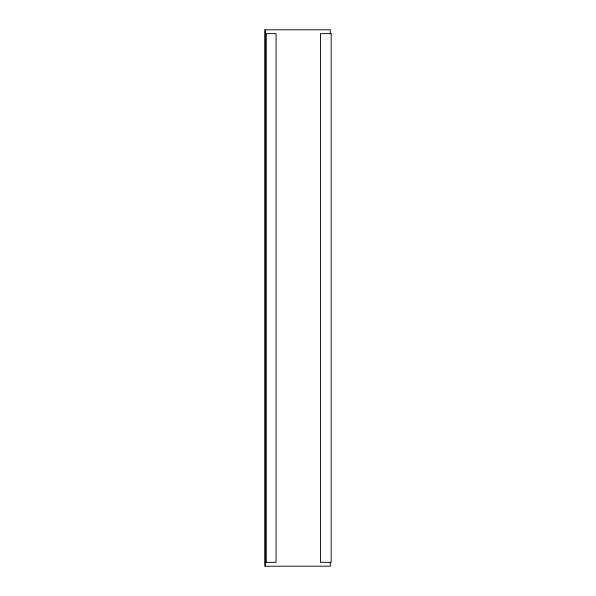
<?xml version="1.0" encoding="UTF-8"?>
<svg xmlns="http://www.w3.org/2000/svg" width="596" height="596" viewBox="0 0 596 596"><rect width="100%" height="100%" fill="white"/><g stroke="black" fill="none" stroke-linecap="round" stroke-linejoin="round"><path stroke-width="0.89" d="M265.339 33.659L276.067 33.659L276.067 562.341L265.339 562.341M330.266 33.525L330.266 29.8L264.833 29.8L264.833 566.2L330.266 566.2L330.266 562.475M266.241 33.659L266.241 562.341M265.339 29.8L265.339 566.2M331.167 33.659L320.439 33.659L320.439 562.341L331.167 562.341L331.167 33.659"/></g></svg>
